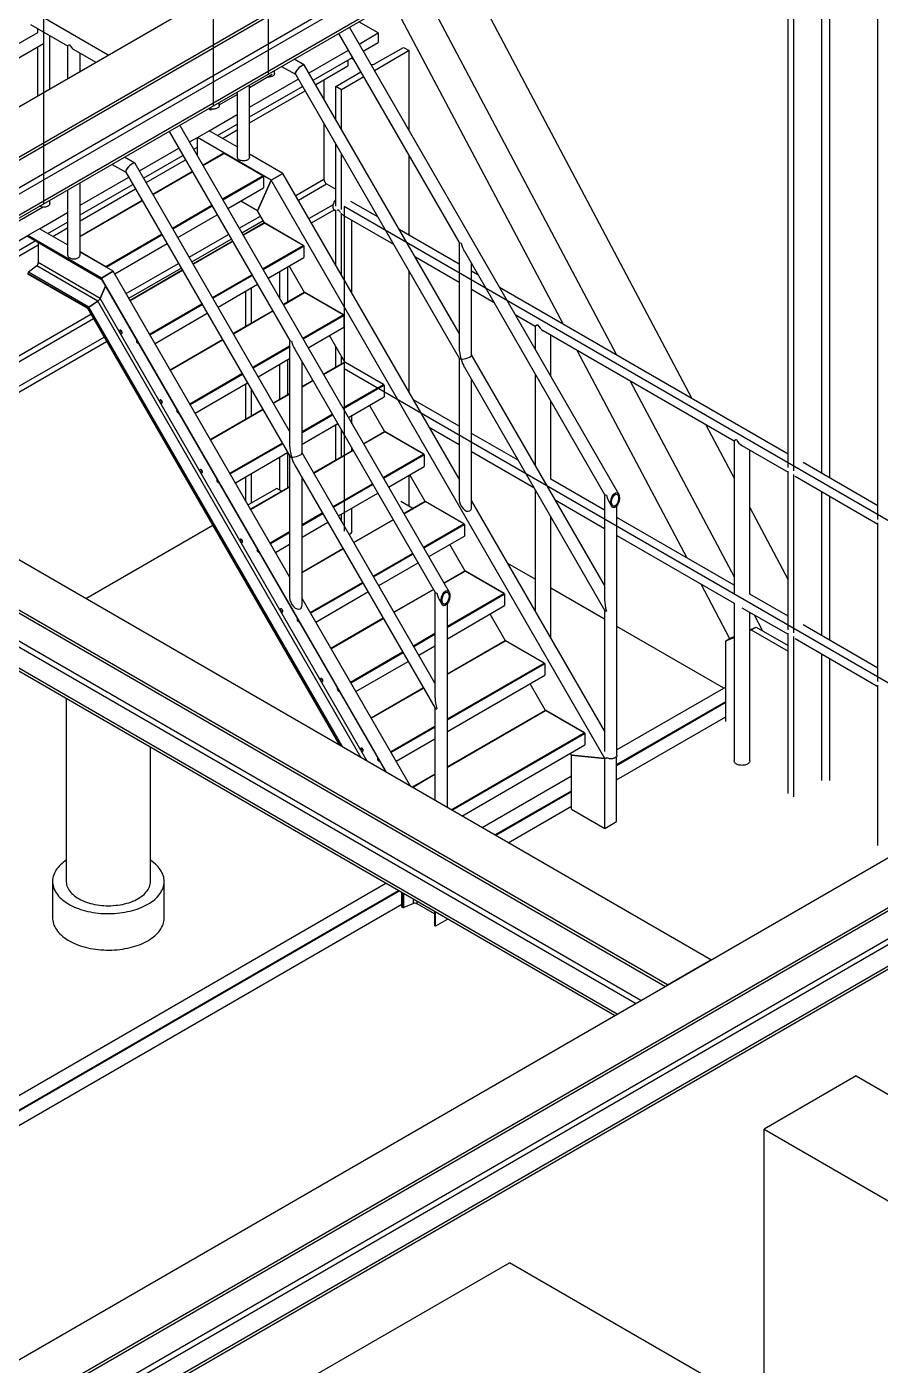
# Model space of a CAD drawing. Header units: inches. Extents: x -1490 to 2215, y -1057 to 1547.
# Drawn here: x -1081.1 to -990.8, y 1241 to 1382.5 of the extents above; entities that cross this region are included whole.
import ezdxf

# ---------------------------------------------------------------- set-up
doc = ezdxf.new("R2010")
doc.units = ezdxf.units.IN
doc.header["$MEASUREMENT"] = 0

msp = doc.modelspace()

# ---------------------------------------------------------------- linework, layer by layer
at = {"color": 7, "linetype": 'Continuous', "lineweight": 25}
for p, q in [((-1257.25, 1272.84), (-994.21, 1424.69)), ((-1252.66, 1270.19), (-989.62, 1422.04)), ((-1252.2, 1270.13), (-989.8, 1421.61)), ((-991.04, 1330.43), (-991.04, 1418.73)), ((-1116.01, 1345.8), (-992.01, 1417.39)), ((-1115.44, 1345.48), (-991.72, 1416.9)), ((-1113.52, 1344.37), (-991.04, 1415.07)), ((-1113.23, 1344.2), (-991.04, 1414.74)), ((-996.97, 1335.27), (-996.97, 1411.32)), ((-996.12, 1334.78), (-996.12, 1411.81)), ((-999.95, 1335.57), (-999.95, 1409.6)), ((-1000.55, 1335.92), (-1000.55, 1409.25)), ((-1035.15, 1389.28), (-1010.72, 1343.21)), ((-1039.39, 1386.83), (-1018.7, 1347.82)), ((-1072.47, 1379.51), (-1080.03, 1383.88)), ((-1042.4, 1385.09), (-1024.36, 1351.08)), ((-1080.69, 1382.74), (-1076.78, 1380.48)), ((-1018.47, 1333.11), (-1046.96, 1382.46)), ((-1043.91, 1381.85), (-1045.96, 1383.04)), ((-1079.97, 1381.88), (-1129.24, 1353.44)), ((-1079.97, 1382.32), (-1079.97, 1381.88)), ((-1078.66, 1375.94), (-1078.66, 1381.56)), ((-1048.1, 1381.81), (-1035.34, 1359.7)), ((-1045.93, 1380.68), (-1043.91, 1381.85)), ((-1043.91, 1381.85), (-1043.91, 1380.83)), ((-1127.92, 1352.68), (-1079.32, 1380.74)), ((-1079.97, 1380.36), (-1079.97, 1375.18)), ((-1076.78, 1380.48), (-1076.78, 1377.03)), ((-1076.12, 1380.1), (-1073.79, 1378.75)), ((-1075.46, 1377.78), (-1075.46, 1379.72)), ((-1051.23, 1377.62), (-1047.07, 1380.03)), ((-1045.49, 1379.92), (-1043.91, 1380.83)), ((-1040.63, 1379.98), (-1044.3, 1377.86)), ((-1044.22, 1378.61), (-1041.24, 1380.32)), ((-1041.24, 1380.32), (-1040.63, 1379.98)), ((-1040.63, 1371.51), (-1040.63, 1379.98)), ((-1054.13, 1378.32), (-1052.67, 1377.48)), ((-1051.72, 1378.45), (-1052.82, 1379.08)), ((-1035.34, 1350.1), (-1051.7, 1378.42)), ((-1050.79, 1376.86), (-1046.63, 1379.26)), ((-1050.79, 1376.86), (-1047.13, 1378.97)), ((-1050.53, 1376.4), (-1047.13, 1378.36)), ((-1047.13, 1378.97), (-1047.13, 1378.36)), ((-1046.48, 1379.01), (-1046.77, 1379.18)), ((-1057.52, 1376.09), (-1055.12, 1377.48)), ((-1057.52, 1373.99), (-1052.37, 1376.96)), ((-1054.89, 1377.56), (-1054.89, 1377.88)), ((-1052.68, 1377.49), (-1035.34, 1347.46)), ((-1049.65, 1376.9), (-1049.65, 1374.88)), ((-1048.4, 1376.19), (-1045.74, 1377.73)), ((-1045.44, 1377.2), (-1047.8, 1375.84)), ((-1058.84, 1375.6), (-1058.84, 1368.71)), ((-1057.52, 1368.71), (-1057.52, 1376.36)), ((-1057.52, 1372.97), (-1051.93, 1376.2)), ((-1057.52, 1372.97), (-1051.93, 1376.2)), ((-1057.52, 1372.36), (-1051.66, 1375.74)), ((-1047.8, 1375.84), (-1048.4, 1376.19)), ((-1048.4, 1372.72), (-1048.4, 1376.19)), ((-1047.8, 1371.67), (-1047.8, 1375.84)), ((-1060.73, 1374.24), (-1058.84, 1375.33)), ((-1060.73, 1374.18), (-1060.73, 1374.51)), ((-1061.8, 1371.52), (-1058.84, 1373.23)), ((-1061.79, 1373.83), (-1061.79, 1373.88)), ((-1061.79, 1373.83), (-1061.62, 1373.73)), ((-1061.62, 1373.73), (-1061.62, 1373.82)), ((-1061.62, 1373.73), (-1061.49, 1373.8)), ((-1066.04, 1371.45), (-1053.28, 1349.35)), ((-1036.41, 1322.76), (-1064.9, 1372.11)), ((-1063.04, 1370.8), (-1061.8, 1371.52)), ((-1058.84, 1369.81), (-1061.8, 1371.52)), ((-1060.92, 1371.01), (-1058.84, 1372.21)), ((-1060.92, 1371.01), (-1058.84, 1372.21)), ((-1060.39, 1370.7), (-1058.84, 1371.6)), ((-1049.65, 1372.25), (-1049.65, 1366.38)), ((-1063.87, 1370.33), (-1063.04, 1370.8)), ((-1063.43, 1369.56), (-1063.04, 1369.78)), ((-1063.43, 1369.56), (-1063.04, 1369.78)), ((-1063.04, 1368.89), (-1063.04, 1370.8)), ((-1055.24, 1366.3), (-1063.04, 1370.8)), ((-1048.4, 1363.54), (-1048.4, 1370.09)), ((-1069.66, 1368.09), (-1070.76, 1368.72)), ((-1069.17, 1367.26), (-1065.01, 1369.67)), ((-1068.73, 1366.5), (-1064.57, 1368.9)), ((-1068.73, 1366.5), (-1064.57, 1368.9)), ((-1068.47, 1366.04), (-1064.3, 1368.44)), ((-1063.16, 1369.1), (-1063.04, 1369.17)), ((-1060.24, 1369.13), (-1062.44, 1367.86)), ((-1062.44, 1367.84), (-1060.21, 1369.12)), ((-1056.12, 1366.76), (-1060.21, 1369.12)), ((-1056.09, 1366.76), (-1060.18, 1369.13)), ((-1054, 1367.01), (-1057.52, 1369.05)), ((-1047.8, 1363.19), (-1047.8, 1369.04)), ((-1040.63, 1360.48), (-1040.63, 1368.88)), ((-1072.07, 1367.96), (-1070.61, 1367.12)), ((-1070.62, 1367.13), (-1053.28, 1337.1)), ((-1053.29, 1339.74), (-1069.64, 1368.06)), ((-1063.58, 1367.2), (-1067.75, 1364.79)), ((-1067.74, 1364.78), (-1063.57, 1367.18)), ((-1055.24, 1366.3), (-1054, 1367.01)), ((-1054, 1367.01), (-1055.24, 1366.3)), ((-1035.34, 1334.7), (-1054, 1367.01)), ((-1075.46, 1363.63), (-1070.31, 1366.61)), ((-1075.46, 1358.36), (-1075.46, 1366.01)), ((-1075.46, 1362.61), (-1069.87, 1365.84)), ((-1075.46, 1362.61), (-1069.87, 1365.84)), ((-1060.39, 1364.3), (-1056.12, 1366.76)), ((-1060.35, 1364.22), (-1056.08, 1366.69)), ((-1059.81, 1363.3), (-1056.04, 1365.47)), ((-1056.7, 1363.06), (-1055.24, 1366.3)), ((-1055.24, 1366.3), (-1056.7, 1363.06)), ((-1056.09, 1366.73), (-1056.08, 1366.74)), ((-1056.08, 1366.74), (-1056.08, 1366.71)), ((-1056.08, 1366.71), (-1056.06, 1366.73)), ((-1056.08, 1366.69), (-1056.04, 1366.71)), ((-1056.06, 1366.73), (-1056.04, 1366.71)), ((-1056.04, 1366.71), (-1056.04, 1365.47)), ((-1019.93, 1305.14), (-1055.24, 1366.3)), ((-1052.64, 1364.66), (-1049.65, 1366.38)), ((-1052.36, 1364.17), (-1049.37, 1365.89)), ((-1049.37, 1365.89), (-1048.4, 1365.34)), ((-1078.66, 1363.81), (-1078.66, 1364.16)), ((-1076.78, 1365.25), (-1076.78, 1358.36)), ((-1075.46, 1362), (-1069.61, 1365.38)), ((-1068.89, 1364.14), (-1075.46, 1360.34)), ((-1075.46, 1360.32), (-1068.88, 1364.12)), ((-1056.7, 1363.06), (-1058.46, 1364.08)), ((-1043.96, 1362.4), (-1046.82, 1364.05)), ((-1113, 1344.07), (-1079.44, 1363.44)), ((-1079.74, 1361.16), (-1076.78, 1362.87)), ((-1065.69, 1361.23), (-1061.53, 1363.64)), ((-1065.65, 1361.16), (-1061.49, 1363.57)), ((-1065.11, 1360.23), (-1060.95, 1362.64)), ((-1055.95, 1361.77), (-1056.7, 1363.06)), ((-1051.24, 1362.23), (-1048.66, 1363.71)), ((-1050.97, 1361.77), (-1048.57, 1363.15)), ((-1048.52, 1363.11), (-1048.4, 1363.05)), ((-1048.4, 1357.32), (-1048.4, 1363.16)), ((-1048.1, 1363.15), (-1048.24, 1363.07)), ((-1048.1, 1363.15), (-1048.24, 1363.07)), ((-1047.8, 1356.27), (-1047.8, 1362.81)), ((-1078.86, 1360.65), (-1076.78, 1361.85)), ((-1078.86, 1360.65), (-1076.78, 1361.85)), ((-1078.33, 1360.35), (-1076.78, 1361.24)), ((-1058.61, 1361.21), (-1056.38, 1362.5)), ((-1058.33, 1360.72), (-1056.09, 1362.01)), ((-1055.99, 1361.77), (-1058.19, 1360.49)), ((-1058.19, 1360.48), (-1055.96, 1361.76)), ((-1051.87, 1359.4), (-1055.96, 1361.76)), ((-1051.84, 1359.4), (-1055.93, 1361.77)), ((-1047.52, 1362.53), (-1042.3, 1359.52)), ((-1046.69, 1354.34), (-1046.69, 1362.05)), ((-1046.69, 1354.34), (-1046.69, 1362.05)), ((-1111.18, 1343.02), (-1080.98, 1360.45)), ((-1110.29, 1342.51), (-1080.2, 1359.88)), ((-1110.29, 1342.51), (-1080.2, 1359.88)), ((-1079.74, 1361.16), (-1080.98, 1360.45)), ((-1080.98, 1360.45), (-1080.98, 1360.37)), ((-1073.18, 1355.94), (-1080.98, 1360.45)), ((-1073.21, 1355.88), (-1080.98, 1360.37)), ((-1080.96, 1360.32), (-1073.21, 1355.84)), ((-1076.78, 1359.45), (-1079.74, 1361.16)), ((-1072.74, 1357.17), (-1066.83, 1360.58)), ((-1072.7, 1357.09), (-1066.79, 1360.51)), ((-1063.91, 1358.15), (-1059.75, 1360.56)), ((-1063.63, 1357.66), (-1059.46, 1360.07)), ((-1059.33, 1359.84), (-1063.5, 1357.43)), ((-1063.49, 1357.42), (-1059.32, 1359.82)), ((-1035.34, 1357.42), (-1041.69, 1361.08)), ((-1109.76, 1342.2), (-1079.88, 1359.45)), ((-1079.88, 1359.69), (-1079.88, 1357.57)), ((-1076.78, 1359.58), (-1076.86, 1359.53)), ((-1076.83, 1359.53), (-1076.78, 1359.56)), ((-1076.83, 1359.53), (-1076.78, 1359.5)), ((-1075.46, 1358.74), (-1072.74, 1357.17)), ((-1071.94, 1356.66), (-1075.46, 1358.69)), ((-1071.78, 1356.38), (-1066.25, 1359.58)), ((-1056.14, 1356.93), (-1051.87, 1359.4)), ((-1056.1, 1356.86), (-1051.83, 1359.33)), ((-1051.84, 1359.37), (-1051.83, 1359.38)), ((-1051.83, 1359.38), (-1051.83, 1359.35)), ((-1051.83, 1359.35), (-1051.81, 1359.36)), ((-1051.83, 1359.33), (-1051.79, 1359.35)), ((-1051.81, 1359.36), (-1051.79, 1359.35)), ((-1051.79, 1359.35), (-1051.79, 1358.11)), ((-1035.34, 1359.72), (-1035.34, 1348.56)), ((-1034.8, 1358.77), (-1019.96, 1333.07)), ((-1141.99, 1206.92), (-880.02, 1358.15)), ((-1080.05, 1357.24), (-1080.92, 1356.57)), ((-1073.59, 1353.51), (-1080.05, 1357.24)), ((-1073.34, 1353.79), (-1079.88, 1357.57)), ((-1072.74, 1357.14), (-1072.74, 1357.17)), ((-1070.58, 1354.3), (-1065.05, 1357.49)), ((-1070.3, 1353.81), (-1064.77, 1357)), ((-1055.56, 1355.93), (-1051.79, 1358.11)), ((-1053.49, 1353.4), (-1053.49, 1357.13)), ((-1051.7, 1354.41), (-1053.33, 1357.22)), ((-1040.03, 1358.21), (-1035.34, 1355.51)), ((-1034.03, 1347.81), (-1034.03, 1357.44)), ((-1074.61, 1352.77), (-1080.98, 1356.44)), ((-1080.98, 1356.44), (-1080.98, 1356.36)), ((-1074.64, 1352.71), (-1080.98, 1356.36)), ((-1074.52, 1352.88), (-1080.92, 1356.57)), ((-1073.21, 1355.88), (-1073.18, 1355.94)), ((-1073.18, 1355.94), (-1073.21, 1355.88)), ((-1043.08, 1303.71), (-1073.21, 1355.88)), ((-1073.21, 1355.85), (-1043.12, 1303.73)), ((-1073.18, 1355.94), (-1071.94, 1356.66)), ((-1071.94, 1356.66), (-1073.18, 1355.94)), ((-1042.99, 1303.65), (-1073.18, 1355.94)), ((-1053.29, 1324.34), (-1071.94, 1356.66)), ((-1064.64, 1356.78), (-1070.17, 1353.58)), ((-1070.16, 1353.57), (-1064.63, 1356.76)), ((-1061.44, 1353.87), (-1057.28, 1356.28)), ((-1061.4, 1353.8), (-1057.24, 1356.21)), ((-1054.34, 1353.81), (-1054.34, 1356.64)), ((-1040.63, 1343.86), (-1040.63, 1356.63)), ((-1033.36, 1356.28), (-1034.03, 1356.66)), ((-1137.4, 1204.27), (-875.42, 1355.5)), ((-1137.4, 1203.94), (-875.42, 1355.18)), ((-1073.34, 1353.79), (-1072.76, 1355.07)), ((-1072.76, 1355.07), (-1073.34, 1353.79)), ((-1060.86, 1352.87), (-1056.7, 1355.28)), ((-1057.92, 1350.84), (-1057.92, 1354.57)), ((-1057.31, 1351.19), (-1057.31, 1354.92)), ((-1051.74, 1354.4), (-1053.94, 1353.13)), ((-1053.94, 1353.12), (-1051.71, 1354.4)), ((-1047.62, 1352.04), (-1051.71, 1354.4)), ((-1047.59, 1352.04), (-1051.68, 1354.4)), ((-1034.03, 1354.75), (-1031.7, 1353.4)), ((-1000.55, 1337.34), (-1031.08, 1354.96)), ((-1074.64, 1352.71), (-1074.61, 1352.77)), ((-1074.61, 1352.77), (-1074.64, 1352.71)), ((-1047.99, 1306.54), (-1074.64, 1352.71)), ((-1047.89, 1306.48), (-1074.61, 1352.77)), ((-1074.52, 1352.88), (-1073.59, 1353.51)), ((-1073.59, 1353.51), (-1074.52, 1352.88)), ((-1047.65, 1306.34), (-1074.52, 1352.88)), ((-1045.71, 1305.22), (-1073.59, 1353.51)), ((-1045.09, 1304.86), (-1073.34, 1353.79)), ((-1068.11, 1350.02), (-1062.58, 1353.22)), ((-1068.07, 1349.95), (-1062.54, 1353.14)), ((-1100.65, 1336.94), (-1074.32, 1352.14)), ((-1100.09, 1336.61), (-1074.04, 1351.65)), ((-1067.53, 1349.02), (-1062, 1352.22)), ((-1055.08, 1352.48), (-1059.25, 1350.07)), ((-1059.24, 1350.06), (-1055.07, 1352.46)), ((-1051.89, 1349.57), (-1047.62, 1352.04)), ((-1051.85, 1349.5), (-1047.58, 1351.97)), ((-1047.59, 1352.01), (-1047.58, 1352.01)), ((-1047.58, 1352.01), (-1047.58, 1351.99)), ((-1047.58, 1351.99), (-1047.56, 1352)), ((-1047.58, 1351.97), (-1047.54, 1351.99)), ((-1047.56, 1352), (-1047.54, 1351.99)), ((-1047.54, 1351.99), (-1047.54, 1350.75)), ((-1029.42, 1352.09), (-1027.3, 1350.86)), ((-1131.59, 1204.35), (-877.63, 1350.96)), ((-1131.59, 1203.7), (-877.35, 1350.47)), ((-1051.31, 1348.57), (-1047.54, 1350.75)), ((-1027.3, 1350.86), (-1027.3, 1348.42)), ((-1026.47, 1350.38), (-1006.26, 1338.72)), ((-1025.64, 1345.54), (-1025.64, 1349.91)), ((-1131.59, 1201.47), (-876.31, 1348.84)), ((-1131.59, 1201.15), (-876.31, 1348.51)), ((-1097.85, 1335.32), (-1072.92, 1349.71)), ((-1097.32, 1335.01), (-1072.65, 1349.25)), ((-1060.39, 1349.41), (-1065.92, 1346.22)), ((-1065.91, 1346.21), (-1060.38, 1349.4)), ((-1057.19, 1346.51), (-1053.29, 1348.77)), ((-1057.15, 1346.44), (-1053.29, 1348.67)), ((-1053.29, 1349.36), (-1053.29, 1338.21)), ((-1047.45, 1347.04), (-1049.08, 1349.86)), ((-1048.4, 1346.52), (-1048.4, 1348.69)), ((-1008.71, 1283.86), (-1118.49, 1347.24)), ((-1056.61, 1345.51), (-1053.29, 1347.43)), ((-1053.49, 1343.58), (-1053.49, 1347.32)), ((-1052.74, 1348.42), (-1037.9, 1322.71)), ((-1051.97, 1337.45), (-1051.97, 1347.09)), ((-1047.8, 1346.87), (-1047.8, 1347.64)), ((-1035.34, 1347.47), (-1035.34, 1332.51)), ((-1019.97, 1323.47), (-1034.03, 1347.82)), ((-1022.9, 1348.32), (-1011.26, 1326.37)), ((-1063.86, 1342.66), (-1058.33, 1345.85)), ((-1063.82, 1342.59), (-1058.29, 1345.78)), ((-1054.34, 1343.09), (-1054.34, 1346.83)), ((-1047.49, 1347.04), (-1049.69, 1345.77)), ((-1049.69, 1345.76), (-1047.46, 1347.04)), ((-1043.37, 1344.68), (-1047.46, 1347.04)), ((-1043.34, 1344.68), (-1047.43, 1347.04)), ((-1034.8, 1346.53), (-1019.96, 1320.82)), ((-1027.3, 1345.79), (-1027.3, 1336.17)), ((-1013.3, 1281.21), (-1123.08, 1344.58)), ((-1013.58, 1281.05), (-1123.08, 1344.26)), ((-1063.28, 1341.66), (-1057.75, 1344.85)), ((-1057.92, 1341.03), (-1057.92, 1344.76)), ((-1050.83, 1345.11), (-1051.97, 1344.46)), ((-1051.97, 1344.44), (-1050.82, 1345.1)), ((-1047.64, 1342.21), (-1043.37, 1344.68)), ((-1047.6, 1342.14), (-1043.33, 1344.61)), ((-1043.34, 1344.65), (-1043.33, 1344.65)), ((-1043.33, 1344.65), (-1043.33, 1344.63)), ((-1043.33, 1344.63), (-1043.31, 1344.64)), ((-1043.33, 1344.61), (-1043.29, 1344.63)), ((-1043.31, 1344.64), (-1043.29, 1344.63)), ((-1043.29, 1344.63), (-1043.29, 1343.39)), ((-1034.03, 1331.75), (-1034.03, 1345.19)), ((-1017.24, 1345.05), (-1006.26, 1324.35)), ((-1057.31, 1341.37), (-1057.31, 1344.09)), ((-1053.29, 1343.7), (-1055, 1342.71)), ((-1054.99, 1342.7), (-1053.29, 1343.68)), ((-1047.06, 1341.21), (-1043.29, 1343.39)), ((-1035.34, 1340.28), (-1040.17, 1343.06)), ((-1025.64, 1334.68), (-1025.64, 1342.91)), ((-1056.14, 1342.05), (-1061.67, 1338.86)), ((-1061.66, 1338.85), (-1056.13, 1342.04)), ((-1051.97, 1339.71), (-1048.78, 1341.55)), ((-1051.97, 1339.62), (-1048.74, 1341.48)), ((-1046.69, 1340.56), (-1046.69, 1341.43)), ((-1046.69, 1340.56), (-1046.69, 1341.43)), ((-1043.2, 1339.68), (-1044.83, 1342.5)), ((-1016.13, 1279.57), (-1120.87, 1340.04)), ((-1051.97, 1338.38), (-1048.2, 1340.55)), ((-1048.4, 1336.7), (-1048.4, 1340.44)), ((-1038.51, 1340.19), (-1035.34, 1338.36)), ((-1009.25, 1340.44), (-1006.26, 1334.8)), ((-1016.7, 1279.25), (-1121.15, 1339.55)), ((-1047.8, 1337.05), (-1047.8, 1339.86)), ((-1043.24, 1339.68), (-1045.44, 1338.41)), ((-1045.44, 1338.4), (-1043.21, 1339.68)), ((-1039.12, 1337.32), (-1043.21, 1339.68)), ((-1039.09, 1337.32), (-1043.18, 1339.68)), ((-1029.11, 1336.68), (-1034.03, 1339.52)), ((-1006.26, 1338.72), (-1006.26, 1322.53)), ((-1018.63, 1278.14), (-1123.08, 1338.44)), ((-1018.91, 1277.97), (-1123.08, 1338.11)), ((-1059.61, 1335.3), (-1054.08, 1338.49)), ((-1059.57, 1335.23), (-1054.04, 1338.42)), ((-1059.03, 1334.3), (-1053.5, 1337.49)), ((-1053.49, 1333.77), (-1053.49, 1337.46)), ((-1037.91, 1313.11), (-1051.97, 1337.47)), ((-1046.58, 1337.75), (-1050.75, 1335.35)), ((-1050.74, 1335.33), (-1046.57, 1337.74)), ((-1046.69, 1337.69), (-1046.69, 1337.93)), ((-1046.69, 1337.69), (-1046.69, 1337.93)), ((-1043.39, 1334.85), (-1039.12, 1337.32)), ((-1043.35, 1334.78), (-1039.08, 1337.24)), ((-1039.09, 1337.29), (-1039.08, 1337.29)), ((-1039.08, 1337.29), (-1039.08, 1337.27)), ((-1039.08, 1337.27), (-1039.06, 1337.28)), ((-1039.08, 1337.24), (-1039.04, 1337.27)), ((-1039.06, 1337.28), (-1039.04, 1337.27)), ((-1039.04, 1337.27), (-1039.04, 1336.03)), ((-1034.03, 1337.6), (-1027.45, 1333.8)), ((-1005.43, 1338.24), (-1000.55, 1335.42)), ((-1004.6, 1322.53), (-1004.6, 1337.76)), ((-1054.34, 1333.52), (-1054.34, 1337.01)), ((-1053.29, 1337.11), (-1053.29, 1322.16)), ((-1052.74, 1336.17), (-1037.9, 1310.46)), ((-1042.81, 1333.85), (-1039.04, 1336.03)), ((-991.04, 1331.85), (-998.97, 1336.43)), ((-1057.92, 1332.37), (-1057.92, 1334.95)), ((-1057.31, 1332.16), (-1057.31, 1335.29)), ((-1051.97, 1321.4), (-1051.97, 1334.84)), ((-1051.89, 1334.69), (-1051.97, 1334.64)), ((-1051.97, 1334.62), (-1051.88, 1334.68)), ((-1040.63, 1331.81), (-1040.63, 1335.11)), ((-1038.95, 1332.32), (-1040.58, 1335.14)), ((-1019.97, 1331.4), (-1025.64, 1334.68)), ((-1000.55, 1318.77), (-1000.55, 1335.54)), ((-999.95, 1318.42), (-999.95, 1335.19)), ((-999.8, 1334.99), (-991.04, 1329.93)), ((-1054.64, 1333.7), (-1057.67, 1331.95)), ((-1053.29, 1333.88), (-1057.42, 1331.5)), ((-1057.41, 1331.48), (-1053.29, 1333.86)), ((-1054.13, 1333.4), (-1054.64, 1333.7)), ((-1048.69, 1331.79), (-1044.53, 1334.19)), ((-1048.65, 1331.72), (-1044.49, 1334.12)), ((-1048.11, 1330.79), (-1043.95, 1333.19)), ((-1027.3, 1333.54), (-1027.3, 1320.77)), ((-1019.97, 1333.09), (-1019.97, 1321.93)), ((-996.97, 1318.12), (-996.97, 1333.36)), ((-1046.69, 1329.2), (-1046.69, 1331.61)), ((-1046.69, 1329.2), (-1046.69, 1331.61)), ((-1040.26, 1331.59), (-1041.53, 1332.33)), ((-1038.99, 1332.32), (-1041.19, 1331.05)), ((-1041.19, 1331.03), (-1038.96, 1332.32)), ((-1034.87, 1329.95), (-1038.96, 1332.32)), ((-1034.84, 1329.96), (-1038.93, 1332.32)), ((-1019.97, 1308.07), (-1034.03, 1332.42)), ((-1025.18, 1332.49), (-1019.97, 1329.48)), ((-1019.42, 1332.14), (-1019.22, 1331.8)), ((-1018.65, 1305.5), (-1018.65, 1331.88)), ((-1004.6, 1331.67), (-1000.55, 1324.04)), ((-996.12, 1317.63), (-996.12, 1332.87)), ((-1051.97, 1329.9), (-1049.83, 1331.13)), ((-1051.97, 1329.8), (-1049.79, 1331.06)), ((-1051.97, 1328.56), (-1049.25, 1330.13)), ((-1047.8, 1330.24), (-1047.8, 1330.97)), ((-1042.33, 1330.39), (-1046.5, 1327.99)), ((-1046.49, 1327.97), (-1042.32, 1330.38)), ((-1025.64, 1317.89), (-1025.64, 1330.67)), ((-1006.26, 1323.49), (-1018.65, 1330.64)), ((-1061.41, 1329.79), (-1074.84, 1322.04)), ((-1055.36, 1327.94), (-1053.29, 1329.14)), ((-1055.32, 1327.87), (-1053.29, 1329.04)), ((-1039.14, 1327.49), (-1034.87, 1329.95)), ((-1039.1, 1327.42), (-1034.83, 1329.88)), ((-1038.56, 1326.49), (-1034.79, 1328.67)), ((-1034.84, 1329.92), (-1034.83, 1329.93)), ((-1034.83, 1329.93), (-1034.83, 1329.91)), ((-1034.83, 1329.91), (-1034.81, 1329.92)), ((-1034.83, 1329.88), (-1034.79, 1329.91)), ((-1034.81, 1329.92), (-1034.79, 1329.91)), ((-1034.79, 1329.91), (-1034.79, 1328.67)), ((-1018.65, 1328.72), (-1006.26, 1321.57)), ((-991.04, 1313.28), (-991.04, 1330.05)), ((-1054.78, 1326.94), (-1053.29, 1327.8)), ((-1047.64, 1327.33), (-1051.97, 1324.83)), ((-1051.97, 1324.81), (-1047.63, 1327.32)), ((-1034.7, 1324.96), (-1036.33, 1327.78)), ((-1044.44, 1324.43), (-1040.28, 1326.83)), ((-1044.4, 1324.36), (-1040.24, 1326.76)), ((-1043.86, 1323.43), (-1039.7, 1325.83)), ((-1034.74, 1324.96), (-1036.94, 1323.69)), ((-1036.94, 1323.67), (-1034.71, 1324.96)), ((-1030.62, 1322.59), (-1034.71, 1324.96)), ((-1030.59, 1322.6), (-1034.68, 1324.96)), ((-1027.3, 1324.11), (-1030.19, 1325.78)), ((-1051.11, 1320.58), (-1045.58, 1323.77)), ((-1051.07, 1320.51), (-1045.54, 1323.7)), ((-1038.08, 1323.03), (-1042.25, 1320.63)), ((-1042.24, 1320.61), (-1038.07, 1323.02)), ((-1019.97, 1319.88), (-1025.64, 1323.15)), ((-1009.79, 1323.61), (-1006.73, 1317.83)), ((-1040.51, 1302.22), (-1051.97, 1322.07)), ((-1050.53, 1319.58), (-1045, 1322.77)), ((-1037.91, 1322.73), (-1037.91, 1311.57)), ((-1037.36, 1321.78), (-1037.17, 1321.44)), ((-1036.59, 1319.14), (-1030.62, 1322.59)), ((-1036.59, 1319.05), (-1030.58, 1322.52)), ((-1030.59, 1322.56), (-1030.58, 1322.57)), ((-1030.58, 1322.57), (-1030.58, 1322.55)), ((-1030.58, 1322.54), (-1030.56, 1322.56)), ((-1030.58, 1322.52), (-1030.54, 1322.55)), ((-1030.56, 1322.56), (-1030.54, 1322.55)), ((-1030.54, 1322.55), (-1030.54, 1321.31)), ((-1000.55, 1320.19), (-1004.6, 1322.53)), ((-1036.59, 1299.96), (-1036.59, 1321.52)), ((-1036.59, 1317.81), (-1030.54, 1321.31)), ((-1030.45, 1317.6), (-1032.08, 1320.42)), ((-1019.97, 1320.84), (-1019.97, 1305.88)), ((-1006.26, 1321.57), (-1006.26, 1304.9)), ((-1005.43, 1321.09), (-1000.55, 1318.28)), ((-1004.6, 1304.9), (-1004.6, 1320.61)), ((-1004.13, 1320.34), (-1003.24, 1318.65)), ((-1043.39, 1319.97), (-1048.92, 1316.78)), ((-1048.91, 1316.76), (-1043.38, 1319.95)), ((-1007.33, 1312.58), (-1018.65, 1319.12)), ((-1004.6, 1318.75), (-1003.91, 1319.04)), ((-1004.44, 1318.74), (-1003.91, 1319.04)), ((-1003.91, 1319.04), (-1000.55, 1317.1)), ((-991.04, 1314.7), (-998.97, 1319.28)), ((-1040.19, 1317.07), (-1037.91, 1318.39)), ((-1040.15, 1317), (-1037.91, 1318.29)), ((-1030.49, 1317.6), (-1036.59, 1314.08)), ((-1036.59, 1314.06), (-1030.46, 1317.6)), ((-1026.37, 1315.23), (-1030.46, 1317.6)), ((-1026.34, 1315.24), (-1030.43, 1317.6)), ((-1007.14, 1317.59), (-1006.26, 1317.96)), ((-1007.14, 1317.59), (-1006.61, 1317.89)), ((-1007.14, 1309.07), (-1007.14, 1317.59)), ((-1006.61, 1317.89), (-1006.26, 1318.04)), ((-1004.6, 1318.67), (-1004.44, 1318.74)), ((-1004.44, 1318.74), (-1000.55, 1316.49)), ((-1000.55, 1301.44), (-1000.55, 1318.39)), ((-999.95, 1301.09), (-999.95, 1318.05)), ((-999.8, 1317.84), (-991.04, 1312.78)), ((-1046.86, 1313.22), (-1041.33, 1316.41)), ((-1046.82, 1313.15), (-1041.29, 1316.34)), ((-1039.61, 1316.07), (-1037.91, 1317.05)), ((-996.97, 1302.81), (-996.97, 1316.21)), ((-1046.28, 1312.22), (-1040.75, 1315.41)), ((-1036.59, 1309.33), (-1026.37, 1315.23)), ((-1036.59, 1309.24), (-1026.33, 1315.16)), ((-1026.34, 1315.2), (-1026.33, 1315.21)), ((-1026.33, 1315.21), (-1026.33, 1315.18)), ((-1026.33, 1315.18), (-1026.31, 1315.2)), ((-1026.33, 1315.16), (-1026.29, 1315.18)), ((-1026.31, 1315.2), (-1026.29, 1315.18)), ((-1026.29, 1315.18), (-1026.29, 1313.95)), ((-996.12, 1302.81), (-996.12, 1315.72)), ((-1037.91, 1313.32), (-1038, 1313.27)), ((-1037.99, 1313.25), (-1037.91, 1313.3)), ((-1036.59, 1308), (-1026.29, 1313.95)), ((-1039.14, 1312.61), (-1044.67, 1309.42)), ((-1044.66, 1309.4), (-1039.13, 1312.59)), ((-1026.2, 1310.24), (-1027.83, 1313.06)), ((-1007.14, 1312.7), (-1018.65, 1306.05)), ((-991.04, 1295.94), (-991.04, 1312.9)), ((-1076.92, 1311.46), (-1076.92, 1292.16)), ((-1037.91, 1310.48), (-1037.91, 1300.72)), ((-1018.69, 1304.51), (-1007.14, 1311.18)), ((-1007.14, 1311.06), (-1018.69, 1304.39)), ((-1026.24, 1310.24), (-1036.59, 1304.26)), ((-1036.59, 1304.24), (-1026.21, 1310.23)), ((-1022.12, 1307.87), (-1026.21, 1310.23)), ((-1022.09, 1307.87), (-1026.18, 1310.24)), ((-1018.69, 1302.88), (-1007.14, 1309.55)), ((-1042.61, 1305.86), (-1037.91, 1308.57)), ((-1042.57, 1305.78), (-1037.91, 1308.48)), ((-1036.21, 1299.74), (-1022.12, 1307.87)), ((-1036.13, 1299.69), (-1022.08, 1307.8)), ((-1022.09, 1307.84), (-1022.08, 1307.85)), ((-1022.08, 1307.85), (-1022.08, 1307.82)), ((-1022.08, 1307.82), (-1022.06, 1307.84)), ((-1022.08, 1307.8), (-1022.04, 1307.82)), ((-1022.06, 1307.84), (-1022.04, 1307.82)), ((-1022.04, 1307.82), (-1022.04, 1306.59)), ((-1068.01, 1292.16), (-1068.01, 1306.32)), ((-1042.03, 1304.86), (-1037.91, 1307.24)), ((-1035.05, 1299.07), (-1022.04, 1306.59)), ((-1023.46, 1305.49), (-1023.58, 1305.69)), ((-1023.46, 1305.49), (-1019.93, 1305.14)), ((-1023.46, 1299.81), (-1023.46, 1305.49)), ((-1019.93, 1305.14), (-1023.46, 1305.49)), ((-1019.93, 1305.14), (-1019.77, 1305.23)), ((-1019.77, 1305.23), (-1019.93, 1305.14)), ((-1019.93, 1297.76), (-1019.93, 1305.14)), ((-1018.69, 1298.48), (-1018.69, 1305.37)), ((-1037.91, 1303.5), (-1040.32, 1302.11)), ((-1040.3, 1302.1), (-1037.91, 1303.48)), ((-1023.46, 1303.27), (-1032.9, 1297.83)), ((-1031.58, 1297.07), (-1023.46, 1301.75)), ((-1023.46, 1301.64), (-1031.48, 1297.01)), ((-1030.17, 1296.25), (-1023.46, 1300.12)), ((-1023.46, 1299.81), (-1019.93, 1297.76)), ((-1019.93, 1297.76), (-1018.69, 1298.48)), ((-1043.1, 1291.94), (-1096.3, 1261.22)), ((-1078.37, 1292.16), (-1078.37, 1288.3)), ((-1066.56, 1288.3), (-1066.56, 1292.16)), ((-1096.34, 1259.68), (-1041.78, 1291.18)), ((-1041.68, 1291.12), (-1096.34, 1259.57)), ((-1041.41, 1289.45), (-1041.41, 1290.96)), ((-1041.34, 1289.41), (-1041.34, 1290.92)), ((-1041.19, 1289.4), (-1041.19, 1290.84)), ((-1096.34, 1258.05), (-1041.41, 1289.76)), ((-1041.34, 1289.41), (-1041.41, 1289.45)), ((-1040.18, 1289.82), (-1041.19, 1289.4)), ((-1040.18, 1289.82), (-1040.18, 1290.25)), ((-1039.81, 1289.8), (-1039.81, 1290.04)), ((-1037.97, 1288.74), (-1039.81, 1289.8)), ((-1037.97, 1288.98), (-1037.97, 1287.49)), ((-1037.94, 1287.45), (-1037.94, 1288.96)), ((-1037.87, 1287.41), (-1037.87, 1288.92)), ((-1036.63, 1288.12), (-1037.87, 1287.41)), ((-1036.63, 1288.12), (-1036.63, 1288.2)), ((-1037.87, 1287.41), (-1037.94, 1287.45)), ((-1013.3, 1281.21), (-1008.71, 1283.86)), ((-993.34, 1271.6), (-1003.08, 1265.97)), ((-993.34, 1271.6), (-965.5, 1255.52)), ((-1003.08, 1265.97), (-989.23, 1257.98)), ((-1003.08, 1220.96), (-1003.08, 1265.97)), ((-1058.44, 1235.46), (-1030.04, 1251.85)), ((-1004.99, 1237.39), (-1030.04, 1251.85))]:
    msp.add_line(p, q, dxfattribs=at)
at = {"color": 7, "linetype": 'Continuous'}
for p, q in [((-1055.55, 1411.86), (-1055.55, 1377.56)), ((-1061.39, 1408.47), (-1061.39, 1374.18)), ((-1079.32, 1398.11), (-1079.32, 1363.81)), ((-984.38, 1327.05), (-1047.52, 1363.49)), ((-1047.52, 1363.49), (-1047.52, 1329.2)), ((-984.38, 1309.9), (-1047.52, 1346.34))]:
    msp.add_line(p, q, dxfattribs=at)
at = {"color": 7, "linetype": 'Continuous', "lineweight": 25, "flags": 128}
for points in [[(-1054.89, 1377.56), (-1054.89, 1377.53), (-1054.91, 1377.47), (-1054.94, 1377.42), (-1054.98, 1377.37), (-1055.04, 1377.32), (-1055.1, 1377.28), (-1055.18, 1377.25), (-1055.26, 1377.22), (-1055.35, 1377.2), (-1055.44, 1377.19), (-1055.54, 1377.18), (-1055.63, 1377.18)], [(-1060.73, 1374.18), (-1060.73, 1374.14), (-1060.75, 1374.09), (-1060.78, 1374.03), (-1060.82, 1373.98), (-1060.87, 1373.94), (-1060.94, 1373.9), (-1061.01, 1373.86), (-1061.1, 1373.84), (-1061.19, 1373.82), (-1061.28, 1373.8), (-1061.38, 1373.8), (-1061.47, 1373.8), (-1061.57, 1373.81), (-1061.66, 1373.83), (-1061.74, 1373.86), (-1061.81, 1373.89)], [(-1057.52, 1368.71), (-1057.52, 1368.71), (-1057.53, 1368.65), (-1057.55, 1368.6), (-1057.59, 1368.54), (-1057.64, 1368.5), (-1057.7, 1368.45), (-1057.77, 1368.42), (-1057.85, 1368.38), (-1057.93, 1368.36), (-1058.03, 1368.34), (-1058.12, 1368.33), (-1058.22, 1368.33), (-1058.31, 1368.34), (-1058.4, 1368.36), (-1058.49, 1368.38), (-1058.57, 1368.41), (-1058.64, 1368.44)], [(-1048.52, 1363.11), (-1048.52, 1363.11), (-1048.57, 1363.15), (-1048.61, 1363.2), (-1048.64, 1363.26), (-1048.67, 1363.33), (-1048.68, 1363.41), (-1048.69, 1363.49), (-1048.68, 1363.58), (-1048.67, 1363.68), (-1048.64, 1363.78), (-1048.61, 1363.88), (-1048.57, 1363.97), (-1048.52, 1364.07), (-1048.46, 1364.16), (-1048.4, 1364.24)], [(-1078.66, 1363.81), (-1078.66, 1363.78), (-1078.68, 1363.72), (-1078.71, 1363.67), (-1078.75, 1363.62), (-1078.8, 1363.58), (-1078.87, 1363.53), (-1078.94, 1363.5), (-1079.03, 1363.47), (-1079.12, 1363.45), (-1079.21, 1363.44), (-1079.3, 1363.43), (-1079.4, 1363.44), (-1079.49, 1363.45), (-1079.58, 1363.47), (-1079.67, 1363.49), (-1079.75, 1363.53), (-1079.75, 1363.53)], [(-1076.78, 1358.36), (-1076.77, 1358.31), (-1076.75, 1358.25), (-1076.72, 1358.2), (-1076.68, 1358.15), (-1076.62, 1358.11), (-1076.55, 1358.07), (-1076.47, 1358.03), (-1076.39, 1358.01), (-1076.3, 1357.99), (-1076.2, 1357.98), (-1076.11, 1357.98), (-1076.01, 1357.98), (-1075.92, 1357.99), (-1075.83, 1358.01), (-1075.75, 1358.04), (-1075.67, 1358.08), (-1075.61, 1358.12), (-1075.55, 1358.16), (-1075.51, 1358.21), (-1075.48, 1358.27), (-1075.47, 1358.32), (-1075.46, 1358.36)], [(-1071.14, 1350.1), (-1071.1, 1350.09), (-1071.07, 1350.08), (-1071.04, 1350.09), (-1071.02, 1350.12), (-1071.01, 1350.15), (-1071.01, 1350.19), (-1071.02, 1350.23), (-1071.03, 1350.28), (-1071.06, 1350.32), (-1071.09, 1350.36), (-1071.12, 1350.4), (-1071.16, 1350.42), (-1071.19, 1350.43), (-1071.22, 1350.42), (-1071.25, 1350.4), (-1071.27, 1350.38), (-1071.27, 1350.34), (-1071.27, 1350.3), (-1071.26, 1350.25), (-1071.24, 1350.21), (-1071.21, 1350.16), (-1071.18, 1350.13), (-1071.14, 1350.1)], [(-1066.89, 1342.74), (-1066.85, 1342.72), (-1066.82, 1342.72), (-1066.79, 1342.73), (-1066.77, 1342.75), (-1066.76, 1342.79), (-1066.76, 1342.83), (-1066.77, 1342.87), (-1066.78, 1342.92), (-1066.81, 1342.96), (-1066.84, 1343), (-1066.87, 1343.03), (-1066.91, 1343.05), (-1066.94, 1343.06), (-1066.97, 1343.06), (-1067, 1343.04), (-1067.02, 1343.02), (-1067.02, 1342.98), (-1067.02, 1342.94), (-1067.01, 1342.89), (-1066.99, 1342.84), (-1066.96, 1342.8), (-1066.93, 1342.77), (-1066.89, 1342.74)], [(-1062.64, 1335.38), (-1062.6, 1335.36), (-1062.57, 1335.36), (-1062.54, 1335.37), (-1062.52, 1335.39), (-1062.51, 1335.43), (-1062.51, 1335.47), (-1062.52, 1335.51), (-1062.53, 1335.56), (-1062.56, 1335.6), (-1062.59, 1335.64), (-1062.62, 1335.67), (-1062.66, 1335.69), (-1062.69, 1335.7), (-1062.72, 1335.7), (-1062.75, 1335.68), (-1062.77, 1335.66), (-1062.77, 1335.62), (-1062.77, 1335.58), (-1062.76, 1335.53), (-1062.74, 1335.48), (-1062.71, 1335.44), (-1062.68, 1335.4), (-1062.64, 1335.38)], [(-1058.39, 1328.02), (-1058.35, 1328), (-1058.32, 1328), (-1058.29, 1328.01), (-1058.27, 1328.03), (-1058.26, 1328.06), (-1058.26, 1328.1), (-1058.27, 1328.15), (-1058.28, 1328.2), (-1058.31, 1328.24), (-1058.34, 1328.28), (-1058.37, 1328.31), (-1058.41, 1328.33), (-1058.44, 1328.34), (-1058.47, 1328.34), (-1058.5, 1328.32), (-1058.52, 1328.29), (-1058.52, 1328.26), (-1058.52, 1328.21), (-1058.51, 1328.17), (-1058.49, 1328.12), (-1058.46, 1328.08), (-1058.43, 1328.04), (-1058.39, 1328.02)], [(-1054.14, 1320.66), (-1054.1, 1320.64), (-1054.07, 1320.64), (-1054.04, 1320.65), (-1054.02, 1320.67), (-1054.01, 1320.7), (-1054.01, 1320.74), (-1054.02, 1320.79), (-1054.03, 1320.83), (-1054.06, 1320.88), (-1054.09, 1320.92), (-1054.12, 1320.95), (-1054.16, 1320.97), (-1054.19, 1320.98), (-1054.22, 1320.98), (-1054.25, 1320.96), (-1054.27, 1320.93), (-1054.27, 1320.9), (-1054.27, 1320.85), (-1054.26, 1320.81), (-1054.24, 1320.76), (-1054.21, 1320.72), (-1054.18, 1320.68), (-1054.14, 1320.66)], [(-1049.89, 1313.29), (-1049.85, 1313.28), (-1049.82, 1313.28), (-1049.79, 1313.29), (-1049.77, 1313.31), (-1049.76, 1313.34), (-1049.76, 1313.38), (-1049.77, 1313.43), (-1049.78, 1313.47), (-1049.81, 1313.52), (-1049.84, 1313.56), (-1049.87, 1313.59), (-1049.91, 1313.61), (-1049.94, 1313.62), (-1049.97, 1313.62), (-1050, 1313.6), (-1050.02, 1313.57), (-1050.02, 1313.53), (-1050.02, 1313.49), (-1050.01, 1313.45), (-1049.99, 1313.4), (-1049.96, 1313.36), (-1049.93, 1313.32), (-1049.89, 1313.29)], [(-1045.64, 1305.93), (-1045.6, 1305.92), (-1045.57, 1305.92), (-1045.54, 1305.93), (-1045.52, 1305.95), (-1045.51, 1305.98), (-1045.51, 1306.02), (-1045.52, 1306.07), (-1045.53, 1306.11), (-1045.56, 1306.16), (-1045.59, 1306.2), (-1045.62, 1306.23), (-1045.66, 1306.25), (-1045.69, 1306.26), (-1045.72, 1306.25), (-1045.75, 1306.24), (-1045.77, 1306.21), (-1045.77, 1306.17), (-1045.77, 1306.13), (-1045.76, 1306.08), (-1045.74, 1306.04), (-1045.71, 1306), (-1045.68, 1305.96), (-1045.64, 1305.93)], [(-1018.65, 1305.5), (-1018.65, 1305.49), (-1018.66, 1305.44), (-1018.68, 1305.38), (-1018.72, 1305.33), (-1018.77, 1305.28), (-1018.83, 1305.24), (-1018.9, 1305.2), (-1018.98, 1305.17), (-1019.06, 1305.15), (-1019.16, 1305.13), (-1019.25, 1305.12), (-1019.35, 1305.12), (-1019.44, 1305.13), (-1019.53, 1305.14), (-1019.62, 1305.17), (-1019.7, 1305.19), (-1019.77, 1305.23)], [(-1004.6, 1304.9), (-1004.61, 1304.84), (-1004.63, 1304.78), (-1004.66, 1304.72), (-1004.71, 1304.66), (-1004.77, 1304.61), (-1004.84, 1304.56), (-1004.92, 1304.52), (-1005.01, 1304.49), (-1005.11, 1304.46), (-1005.21, 1304.44), (-1005.32, 1304.43), (-1005.43, 1304.42), (-1005.54, 1304.43), (-1005.64, 1304.44), (-1005.75, 1304.46), (-1005.84, 1304.49), (-1005.93, 1304.52), (-1006.01, 1304.56), (-1006.09, 1304.61), (-1006.15, 1304.66), (-1006.19, 1304.72), (-1006.23, 1304.78), (-1006.25, 1304.84), (-1006.26, 1304.9)], [(-1076.92, 1294.4), (-1077.02, 1294.33), (-1077.2, 1294.2), (-1077.37, 1294.06), (-1077.52, 1293.92), (-1077.66, 1293.78), (-1077.79, 1293.63), (-1077.91, 1293.48), (-1078.01, 1293.33), (-1078.1, 1293.17), (-1078.18, 1293.02), (-1078.25, 1292.86), (-1078.3, 1292.69), (-1078.34, 1292.53), (-1078.36, 1292.37), (-1078.37, 1292.2), (-1078.37, 1292.04), (-1078.35, 1291.87), (-1078.32, 1291.71), (-1078.27, 1291.55), (-1078.22, 1291.38), (-1078.14, 1291.23), (-1078.06, 1291.07), (-1077.96, 1290.91), (-1077.85, 1290.76), (-1077.73, 1290.61), (-1077.59, 1290.47), (-1077.44, 1290.33), (-1077.28, 1290.19), (-1077.11, 1290.06), (-1076.93, 1289.93), (-1076.74, 1289.81), (-1076.54, 1289.69), (-1076.33, 1289.58), (-1076.11, 1289.48), (-1075.88, 1289.38), (-1075.64, 1289.29), (-1075.4, 1289.2), (-1075.15, 1289.12), (-1074.89, 1289.05), (-1074.63, 1288.99), (-1074.36, 1288.93), (-1074.09, 1288.88), (-1073.81, 1288.84), (-1073.53, 1288.81), (-1073.25, 1288.78), (-1072.96, 1288.76), (-1072.68, 1288.75), (-1072.39, 1288.75), (-1072.11, 1288.76), (-1071.82, 1288.77), (-1071.54, 1288.79), (-1071.26, 1288.82), (-1070.98, 1288.86), (-1070.71, 1288.91), (-1070.44, 1288.96), (-1070.17, 1289.02), (-1069.91, 1289.09), (-1069.66, 1289.16), (-1069.41, 1289.24), (-1069.17, 1289.33), (-1068.94, 1289.43), (-1068.71, 1289.53), (-1068.5, 1289.64), (-1068.29, 1289.75)], [(-1068.29, 1289.75), (-1068.09, 1289.87), (-1067.91, 1289.99), (-1067.73, 1290.12), (-1067.56, 1290.26), (-1067.41, 1290.4), (-1067.27, 1290.54), (-1067.14, 1290.69), (-1067.02, 1290.84), (-1066.92, 1290.99), (-1066.83, 1291.15), (-1066.75, 1291.3), (-1066.68, 1291.47), (-1066.63, 1291.63), (-1066.59, 1291.79), (-1066.57, 1291.95), (-1066.56, 1292.12), (-1066.56, 1292.28), (-1066.58, 1292.45), (-1066.61, 1292.61), (-1066.66, 1292.78), (-1066.71, 1292.94), (-1066.79, 1293.1), (-1066.87, 1293.25), (-1066.97, 1293.41), (-1067.08, 1293.56), (-1067.2, 1293.71), (-1067.34, 1293.85), (-1067.49, 1293.99), (-1067.65, 1294.13), (-1067.82, 1294.26), (-1068, 1294.39), (-1068.01, 1294.4)], [(-1076.92, 1292.16), (-1076.92, 1292.11), (-1076.91, 1291.96), (-1076.88, 1291.82), (-1076.85, 1291.68), (-1076.79, 1291.54), (-1076.73, 1291.4), (-1076.65, 1291.27), (-1076.55, 1291.13), (-1076.45, 1291), (-1076.33, 1290.88), (-1076.2, 1290.76), (-1076.06, 1290.64), (-1075.91, 1290.53), (-1075.75, 1290.42), (-1075.57, 1290.32), (-1075.39, 1290.22), (-1075.2, 1290.13), (-1075, 1290.04), (-1074.79, 1289.97), (-1074.58, 1289.89), (-1074.36, 1289.83), (-1074.13, 1289.77), (-1073.9, 1289.72), (-1073.66, 1289.68), (-1073.42, 1289.65), (-1073.17, 1289.62), (-1072.93, 1289.6), (-1072.68, 1289.59), (-1072.43, 1289.59), (-1072.19, 1289.59), (-1071.94, 1289.6), (-1071.69, 1289.63), (-1071.45, 1289.65), (-1071.21, 1289.69), (-1070.98, 1289.73), (-1070.74, 1289.79), (-1070.52, 1289.84), (-1070.3, 1289.91), (-1070.09, 1289.98), (-1069.88, 1290.06), (-1069.68, 1290.15), (-1069.49, 1290.24), (-1069.31, 1290.34)], [(-1069.31, 1290.34), (-1069.14, 1290.44), (-1068.98, 1290.55), (-1068.83, 1290.67), (-1068.69, 1290.79), (-1068.57, 1290.91), (-1068.45, 1291.04), (-1068.35, 1291.17), (-1068.26, 1291.3), (-1068.19, 1291.44), (-1068.12, 1291.58), (-1068.07, 1291.72), (-1068.04, 1291.86), (-1068.02, 1292), (-1068.01, 1292.14), (-1068.01, 1292.16)], [(-1078.37, 1288.3), (-1078.37, 1288.18), (-1078.35, 1288.01), (-1078.32, 1287.85), (-1078.27, 1287.69), (-1078.22, 1287.53), (-1078.14, 1287.37), (-1078.06, 1287.21), (-1077.96, 1287.06), (-1077.85, 1286.9), (-1077.73, 1286.76), (-1077.59, 1286.61), (-1077.44, 1286.47), (-1077.28, 1286.33), (-1077.11, 1286.2), (-1076.93, 1286.07), (-1076.74, 1285.95), (-1076.54, 1285.83), (-1076.33, 1285.72), (-1076.11, 1285.62), (-1075.88, 1285.52), (-1075.64, 1285.43), (-1075.4, 1285.34), (-1075.15, 1285.27), (-1074.89, 1285.19), (-1074.63, 1285.13), (-1074.36, 1285.07), (-1074.09, 1285.02), (-1073.81, 1284.98), (-1073.53, 1284.95), (-1073.25, 1284.92), (-1072.96, 1284.91), (-1072.68, 1284.9), (-1072.39, 1284.89), (-1072.11, 1284.9), (-1071.82, 1284.91), (-1071.54, 1284.94), (-1071.26, 1284.97), (-1070.98, 1285), (-1070.71, 1285.05), (-1070.44, 1285.1), (-1070.17, 1285.16), (-1069.91, 1285.23), (-1069.66, 1285.3), (-1069.41, 1285.39), (-1069.17, 1285.47), (-1068.94, 1285.57), (-1068.71, 1285.67), (-1068.5, 1285.78), (-1068.29, 1285.89)], [(-1068.29, 1285.89), (-1068.09, 1286.01), (-1067.91, 1286.14), (-1067.73, 1286.27), (-1067.56, 1286.4), (-1067.41, 1286.54), (-1067.27, 1286.68), (-1067.14, 1286.83), (-1067.02, 1286.98), (-1066.92, 1287.13), (-1066.83, 1287.29), (-1066.75, 1287.45), (-1066.68, 1287.61), (-1066.63, 1287.77), (-1066.59, 1287.93), (-1066.57, 1288.1), (-1066.56, 1288.26), (-1066.56, 1288.3)]]:
    msp.add_lwpolyline(points, dxfattribs=at)
at = {"color": 7, "linetype": 'Continuous', "lineweight": 25}
for centre, radius, start, end in [((-1044.63, 1379.39), 0.886, 267.2412, 297.7732), ((-1060.23, 1369.1), 0.0292, 54.3824, 114.3071), ((-1060.2, 1369.1), 0.0292, 65.6929, 125.6176), ((-1058.51, 1368.74), 0.326, 185.2639, 246.0562), ((-1056.1, 1366.74), 0.0253, 350.786, 129.2033), ((-1056.17, 1366.69), 0.0891, 2.6055, 57.3945), ((-1049.04, 1366.41), 0.615, 182.6055, 237.3945), ((-1055.98, 1361.74), 0.0292, 54.3824, 114.3071), ((-1055.95, 1361.74), 0.0292, 65.6929, 125.6176), ((-1080.93, 1360.36), 0.0538, 173.4267, 235.2612), ((-1076.85, 1359.51), 0.0253, 50.7967, 189.214), ((-1076.79, 1359.46), 0.0846, 122.122, 150.9801), ((-1051.85, 1359.38), 0.0253, 350.786, 129.2033), ((-1051.92, 1359.32), 0.0891, 2.6055, 57.3945), ((-1080.33, 1357.59), 0.453, 308.3718, 357.1002), ((-1072.7, 1357.09), 0.0837, 121.9546, 151.1432), ((-1072.72, 1357.11), 0.0418, 121.9545, 151.1391), ((-1072.79, 1357.09), 0.0891, 2.6055, 57.3945), ((-1072.76, 1357.1), 0.0446, 2.6055, 57.3945), ((-1080.81, 1356.43), 0.172, 128.3718, 177.1002), ((-1051.73, 1354.38), 0.0292, 54.3824, 114.3071), ((-1051.7, 1354.38), 0.0292, 65.6929, 125.6176), ((-1047.67, 1351.96), 0.0891, 2.6055, 57.3945), ((-1047.6, 1352.02), 0.0253, 350.786, 129.2033), ((-1070.86, 1350.42), 0.283, 182.5128, 237.4819), ((-1070.85, 1350.42), 0.284, 182.6081, 237.8305), ((-1070.82, 1350.44), 0.3, 189.3433, 230.6513), ((-1069.27, 1349.29), 0.23, 154.8987, 244.0915), ((-1069.32, 1349.16), 0.101, 235.3821, 281.2908), ((-1047.48, 1347.02), 0.0292, 54.3824, 114.3071), ((-1047.45, 1347.02), 0.0292, 65.6929, 125.6176), ((-1043.42, 1344.6), 0.0891, 2.6055, 57.3945), ((-1043.35, 1344.66), 0.0253, 350.786, 129.2033), ((-1066.61, 1343.06), 0.283, 182.5128, 237.4819), ((-1066.6, 1343.06), 0.284, 182.6081, 237.8305), ((-1066.57, 1343.08), 0.3, 189.3433, 230.6513), ((-1065.02, 1341.93), 0.23, 154.8987, 244.0915), ((-1065.07, 1341.8), 0.101, 235.3821, 281.2908), ((-1043.23, 1339.66), 0.0292, 54.3824, 114.3071), ((-1043.2, 1339.66), 0.0292, 65.6929, 125.6176), ((-1039.17, 1337.24), 0.0891, 2.6055, 57.3945), ((-1039.1, 1337.3), 0.0253, 350.786, 129.2033), ((-1062.36, 1335.7), 0.283, 182.5128, 237.4819), ((-1062.35, 1335.7), 0.284, 182.6081, 237.8305), ((-1062.32, 1335.72), 0.3, 189.3433, 230.6513), ((-1060.77, 1334.56), 0.23, 154.8987, 244.0915), ((-1060.82, 1334.44), 0.101, 235.3821, 281.2908), ((-1038.98, 1332.29), 0.0292, 54.3824, 114.3071), ((-1038.95, 1332.29), 0.0292, 65.6929, 125.6176), ((-1047.15, 1329.27), 0.468, 290.5937, 351.3585), ((-1047.15, 1329.27), 0.468, 290.5937, 351.3585), ((-1034.85, 1329.94), 0.0253, 350.786, 129.2033), ((-1034.92, 1329.88), 0.0891, 2.6055, 57.3945), ((-1058.11, 1328.33), 0.283, 182.5128, 237.4819), ((-1058.1, 1328.34), 0.284, 182.6081, 237.8305), ((-1058.07, 1328.36), 0.3, 189.3433, 230.6513), ((-1056.52, 1327.2), 0.23, 154.8987, 244.0915), ((-1056.57, 1327.08), 0.101, 235.3821, 281.2908), ((-1034.73, 1324.93), 0.0292, 54.3824, 114.3071), ((-1034.7, 1324.93), 0.0292, 65.6929, 125.6176), ((-1030.6, 1322.57), 0.0253, 350.786, 129.2033), ((-1030.67, 1322.52), 0.0891, 2.6055, 57.3945), ((-1053.86, 1320.97), 0.283, 182.5128, 237.4819), ((-1053.85, 1320.97), 0.284, 182.6081, 237.8305), ((-1053.82, 1320.99), 0.3, 189.3433, 230.6513), ((-1052.27, 1319.84), 0.23, 154.8987, 244.0915), ((-1052.32, 1319.72), 0.101, 235.3821, 281.2908), ((-1030.48, 1317.57), 0.0292, 54.3824, 114.3071), ((-1030.45, 1317.57), 0.0292, 65.6929, 125.6176), ((-1026.35, 1315.21), 0.0253, 350.786, 129.2033), ((-1026.42, 1315.16), 0.0891, 2.6055, 57.3945), ((-1049.61, 1313.61), 0.283, 182.5128, 237.4819), ((-1049.6, 1313.61), 0.284, 182.6081, 237.8305), ((-1049.57, 1313.63), 0.3, 189.3433, 230.6514), ((-1048.02, 1312.48), 0.23, 154.8987, 244.0915), ((-1048.07, 1312.36), 0.101, 235.3821, 281.2908), ((-1026.23, 1310.21), 0.0292, 54.3824, 114.3071), ((-1026.2, 1310.21), 0.0292, 65.6929, 125.6176), ((-1022.1, 1307.85), 0.0253, 350.786, 129.2033), ((-1022.17, 1307.8), 0.0891, 2.6055, 57.3945), ((-1045.36, 1306.25), 0.283, 182.5128, 237.4819), ((-1045.35, 1306.25), 0.284, 182.6081, 237.8305), ((-1045.32, 1306.27), 0.3, 189.3433, 230.6513), ((-1043.77, 1305.12), 0.23, 154.8987, 244.0915), ((-1043.82, 1305), 0.101, 235.3821, 281.2908), ((-1041.26, 1289.56), 0.172, 242.9038, 291.625), ((-1040.02, 1289.4), 0.453, 62.9038, 111.625), ((-1037.92, 1287.5), 0.0538, 184.7422, 246.578)]:
    msp.add_arc(centre, radius, start, end, dxfattribs=at)
for centre, major_axis, ratio, start_param, end_param in [((-1076.12, 1380.86), (0.658, 0.38), 0.00007, 2.356154, 3.141552), ((-1076.12, 1380.86), (-0.465, 0.805), 0.577335, 1.570756, 2.356235), ((-1052.19, 1377.96), (0.48, 0.48), 0.317888, 6.198205, 9.339797), ((-1052.19, 1377.96), (0.48, 0.48), 0.317888, 0.870298, 3.056612), ((-1052.19, 1377.96), (0.48, 0.48), 0.317888, 6.198205, 7.153483), ((-1070.13, 1367.6), (0.48, 0.48), 0.317888, 6.198205, 9.339797), ((-1070.13, 1367.6), (0.48, 0.48), 0.317888, 0.870298, 3.056612), ((-1070.13, 1367.6), (0.48, 0.48), 0.317888, 6.198205, 7.153483), ((-1047.52, 1363.49), (-0.59, 1.02), 0.577335, 1.570756, 1.853432), ((-1047.52, 1363.49), (-0.59, 1.02), 0.577335, 1.570756, 1.853432), ((-1047.52, 1363.49), (-0.59, 1.02), 0.577335, 2.069513, 2.356235), ((-1047.52, 1363.49), (-0.59, 1.02), 0.577335, 2.069513, 2.356235), ((-1034.69, 1359.9), (0.655, 0.176), 0.317765, 3.226533, 3.842051), ((-1034.69, 1359.9), (-0.42, 1.58), 0.317825, 1.655736, 2.271254), ((-1073.13, 1355.92), (0.0802, 0.0802), 0.317888, 2.441094, 3.056612), ((-1073.13, 1355.92), (0.0802, 0.0802), 0.317888, 2.441094, 3.056612), ((-1074.54, 1352.81), (0.0802, 0.0802), 0.317888, 1.035458, 2.441094), ((-1074.54, 1352.81), (0.0802, 0.0802), 0.317888, 1.035458, 2.441094), ((-1073.54, 1353.67), (0.212, 0.212), 0.317888, 4.177051, 5.582687), ((-1073.54, 1353.67), (0.212, 0.212), 0.317888, 4.177051, 5.582687), ((-1026.47, 1351.34), (0.83, 0.479), 0.00007, 2.356154, 3.141633), ((-1026.47, 1351.34), (-0.59, 1.02), 0.577335, 1.570756, 2.356235), ((-1052.63, 1349.54), (0.655, 0.176), 0.317765, 3.226533, 3.842051), ((-1052.63, 1349.54), (-0.42, 1.58), 0.317825, 1.655736, 2.271254), ((-1034.69, 1347.65), (-0.42, 1.58), 0.317825, 0.870338, 1.655736), ((-1034.69, 1347.65), (0.655, 0.176), 0.317765, 3.226533, 3.842051), ((-1034.69, 1347.65), (0.655, 0.176), 0.317765, 3.842051, 6.198245), ((-1034.69, 1347.65), (-0.42, 1.58), 0.317825, 1.655736, 2.271254), ((-1005.43, 1339.2), (0.83, 0.479), 0.00007, 2.356154, 3.141552), ((-1005.43, 1339.2), (-0.59, 1.02), 0.577335, 1.570756, 2.356235), ((-1052.63, 1337.29), (-0.42, 1.58), 0.317825, 0.870338, 1.655736), ((-1052.63, 1337.29), (0.655, 0.176), 0.317765, 3.842051, 6.198245), ((-1052.63, 1337.29), (0.655, 0.176), 0.317765, 3.226533, 3.842051), ((-1052.63, 1337.29), (-0.42, 1.58), 0.317825, 1.655736, 2.271254), ((-1019.31, 1333.26), (0.655, 0.176), 0.317765, 3.226533, 3.842051), ((-1019.31, 1333.26), (-0.42, 1.58), 0.317825, 1.655736, 2.271254), ((-1034.69, 1332.13), (-0.465, 0.805), 0.577335, 0.785358, 3.141552), ((-1034.69, 1332.13), (-0.465, 0.805), 0.577335, 3.141552, 3.92695), ((-1052.63, 1321.78), (-0.465, 0.805), 0.577335, 0.785358, 3.141552), ((-1037.25, 1322.9), (0.655, 0.176), 0.317765, 3.226533, 3.842051), ((-1037.25, 1322.9), (-0.42, 1.58), 0.317825, 1.655736, 2.271254), ((-1019.31, 1321.01), (-0.42, 1.58), 0.317825, 0.870338, 1.655736), ((-1052.63, 1321.78), (-0.465, 0.805), 0.577335, 3.141552, 3.92695), ((-1019.31, 1321.01), (0.655, 0.176), 0.317765, 3.226533, 3.842051), ((-1037.25, 1310.66), (-0.42, 1.58), 0.317825, 0.870338, 1.655736), ((-1037.25, 1310.66), (0.655, 0.176), 0.317765, 3.226533, 3.842051)]:
    msp.add_ellipse(centre, major_axis=major_axis, ratio=ratio, start_param=start_param, end_param=end_param, dxfattribs=at)
for centre, major_axis in [((-1018.85, 1332.46), (0.214, 0.798)), ((-1018.85, 1332.46), (0.17, 0.636)), ((-1036.79, 1322.1), (0.214, 0.798)), ((-1036.79, 1322.1), (0.17, 0.636))]:
    msp.add_ellipse(centre, major_axis=major_axis, ratio=0.517638, dxfattribs=at)

doc.saveas('drawing.dxf')
